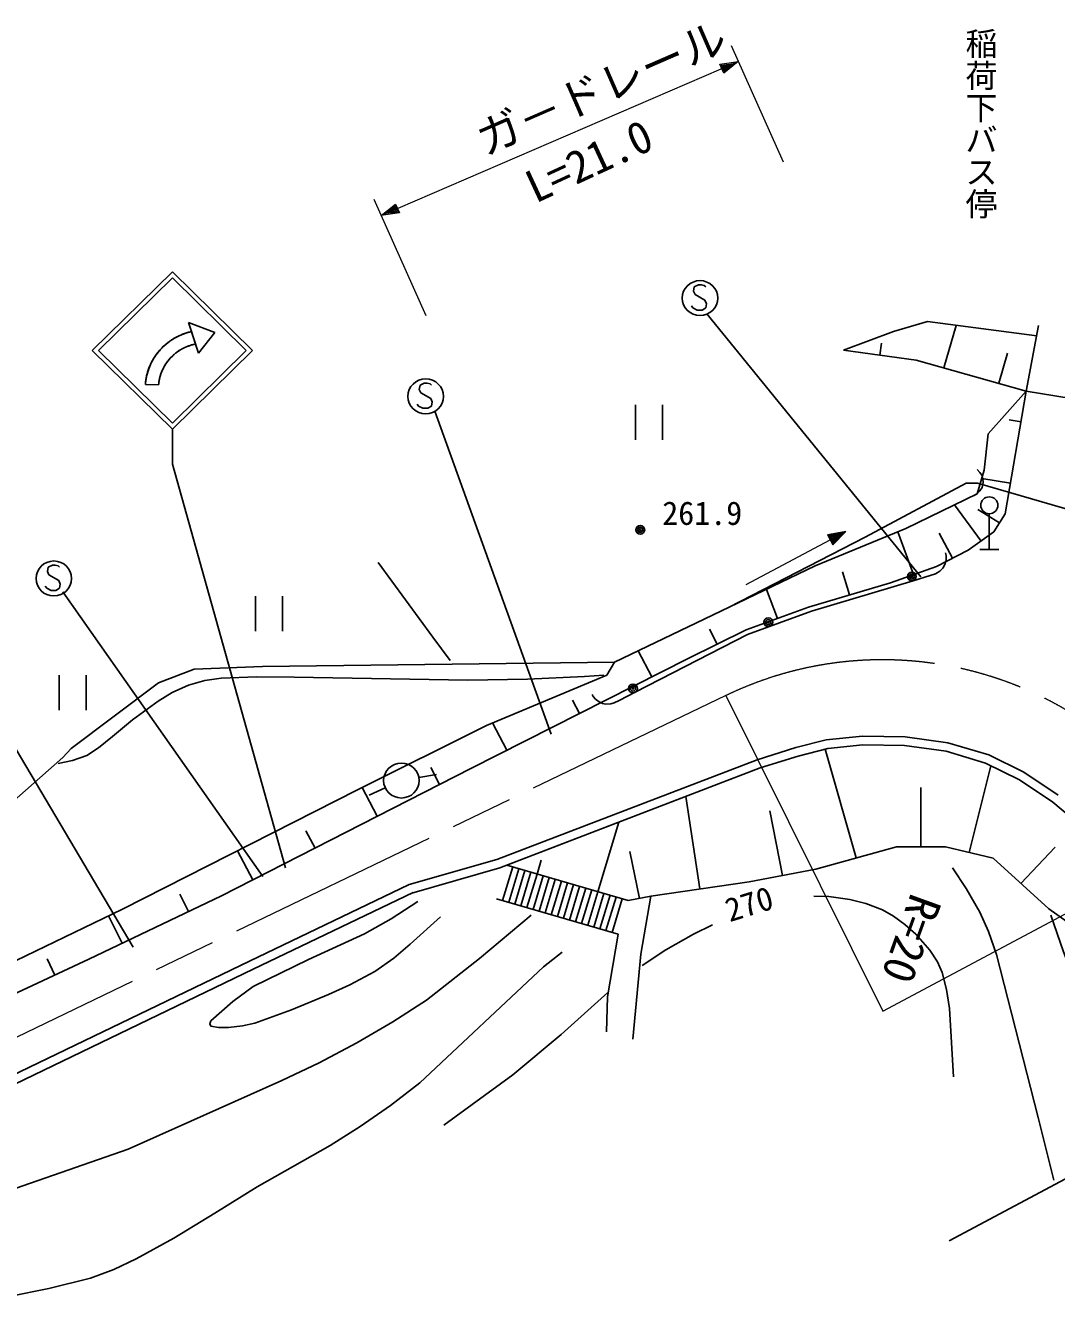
# Model space of a CAD drawing. Units: millimetres, scale not verified. Extents: x 40000 to 680000, y 20000 to 380000.
# Drawn here: x 177682 to 235563, y 244508 to 315868 of the extents above; entities that cross this region are included whole.
import ezdxf
from ezdxf.enums import TextEntityAlignment as Align

# ---------------------------------------------------------------- set-up
doc = ezdxf.new("R2010")
doc.units = ezdxf.units.MM
doc.header["$LTSCALE"] = 1000
doc.linetypes.add('CHAIN', pattern=[18.5, 12, -1.5, 3.5, -1.5])
for name, color, linetype, lineweight in [('S-BGD', 7, 'Continuous', 25), ('S-BGD-EXST', 7, 'Continuous', 25), ('S-BMK', 2, 'CHAIN', 13), ('S-BMK-OTRS', 5, 'Continuous', 25), ('S-STR-HTXT', 7, 'Continuous', 13), ('S-STR-STRC', 7, 'Continuous', 25)]:
    doc.layers.add(name, color=color, linetype=linetype, lineweight=lineweight)
doc.styles.add('@ＭＳ ゴシック', font='')
doc.styles.add('ＭＳ ゴシック', font='')
doc.styles.get('@ＭＳ ゴシック').set_extended_font_data('@MS Gothic')
doc.styles.get('ＭＳ ゴシック').set_extended_font_data('MS Gothic')

msp = doc.modelspace()

# ---------------------------------------------------------------- linework, layer by layer
at = {"layer": 'S-BGD'}
for p, q in [((226415, 298693), (228327, 299239)), ((228327, 299239), (234447, 298442)), ((229226, 296649), (229921, 299031)), ((234557, 299026), (233864, 295341)), ((223609, 297631), (226415, 298693)), ((227680, 297085), (223609, 297631)), ((225644, 297358), (225739, 298038)), ((233864, 295341), (227680, 297085)), ((232318, 295777), (232814, 297478)), ((231717, 292948), (233864, 295341)), ((233864, 295341), (232683, 288452)), ((233864, 295341), (237610, 294720)), ((211927, 294561), (211927, 292596)), ((213446, 292596), (213446, 294561)), ((233569, 293619), (232898, 293730)), ((231503, 290908), (231717, 292948)), ((231103, 290941), (231264, 290774)), ((231109, 289571), (231503, 290908)), ((231264, 290774), (231366, 290614)), ((232979, 290174), (231365, 290442)), ((231366, 290614), (231432, 290399)), ((224826, 287148), (230480, 290174)), ((230480, 290174), (231124, 290174)), ((231263, 289736), (231094, 289577)), ((231124, 290174), (238328, 288070)), ((231377, 289931), (231263, 289736)), ((231427, 290103), (231377, 289931)), ((231441, 290220), (231427, 290103)), ((231432, 290399), (231441, 290220)), ((227101, 287635), (231109, 289571)), ((231094, 289577), (230931, 289477)), ((231324, 286921), (229827, 288952)), ((232361, 287942), (231135, 288690)), ((231788, 288459), (231788, 286454)), ((232683, 288452), (232039, 287432)), ((222020, 285524), (227101, 287635)), ((217189, 283202), (224826, 287148)), ((227531, 285039), (226647, 287446)), ((229713, 285954), (228970, 287360)), ((232039, 287432), (230608, 286411)), ((230608, 286411), (228819, 285496)), ((229323, 286265), (229370, 286115)), ((231249, 286454), (232328, 286454)), ((197480, 285716), (200550, 281523)), ((217189, 283202), (222020, 285524)), ((228819, 285496), (226242, 284582)), ((229308, 285644), (229175, 285399)), ((229364, 285867), (229308, 285644)), ((229370, 286115), (229364, 285867)), ((223943, 283896), (223545, 285187)), ((228469, 284981), (227513, 284693)), ((228775, 285073), (228469, 284981)), ((229019, 285228), (228775, 285073)), ((229175, 285399), (229019, 285228)), ((219891, 282576), (219281, 284208)), ((226242, 284582), (221644, 283209)), ((227513, 284693), (221806, 282978)), ((190600, 283835), (190600, 281869)), ((192119, 281869), (192119, 283835)), ((210751, 280128), (217189, 283202)), ((210751, 280128), (217189, 283202)), ((221644, 283209), (218137, 281943)), ((221806, 282978), (218222, 281679)), ((218137, 281943), (214881, 280324)), ((216509, 281133), (216077, 281974)), ((200550, 281523), (201531, 280224)), ((218222, 281679), (211902, 278433)), ((212847, 279296), (212080, 280763)), ((185153, 278962), (187156, 279736)), ((187156, 279736), (190985, 279877)), ((190985, 279877), (210751, 280128)), ((214881, 280324), (202679, 274153)), ((210321, 279389), (210751, 280128)), ((179582, 279392), (179582, 277426)), ((181101, 277426), (181101, 279392)), ((203558, 276575), (210321, 279389)), ((180250, 275267), (185153, 278962)), ((211902, 278433), (211016, 277978)), ((208780, 277239), (208391, 277982)), ((209546, 278198), (209491, 278303)), ((209674, 278042), (209546, 278198)), ((209892, 277888), (209674, 278042)), ((210072, 277803), (209892, 277888)), ((210269, 277771), (210072, 277803)), ((210537, 277776), (210269, 277771)), ((210733, 277832), (210537, 277776)), ((211016, 277978), (210733, 277832)), ((196330, 272950), (203558, 276575)), ((204713, 275182), (203908, 276720)), ((220931, 275330), (222635, 275764)), ((222635, 275764), (224674, 275971)), ((222723, 275279), (224696, 275479)), ((222723, 275279), (224696, 275479)), ((224674, 275971), (227067, 275929)), ((224696, 275479), (227028, 275439)), ((224696, 275479), (227028, 275439)), ((227067, 275929), (229464, 275599)), ((229464, 275599), (231756, 274916)), ((172951, 268758), (179785, 274775)), ((179785, 274775), (180250, 275267)), ((218765, 274647), (220931, 275330)), ((218933, 274184), (221057, 274854)), ((218933, 274184), (221057, 274854)), ((221057, 274854), (222723, 275279)), ((221057, 274854), (222723, 275279)), ((224311, 269130), (222569, 275240)), ((227028, 275439), (229357, 275117)), ((227028, 275439), (229357, 275117)), ((229357, 275117), (231571, 274458)), ((229357, 275117), (231571, 274458)), ((231756, 274916), (233733, 273944)), ((202679, 274153), (188693, 267011)), ((200931, 273261), (200430, 274208)), ((204151, 269044), (218765, 274647)), ((204312, 268578), (218933, 274184)), ((204697, 268726), (218933, 274184)), ((230662, 269434), (231870, 274311)), ((231571, 274458), (233479, 273520)), ((231571, 274458), (233479, 273520)), ((199771, 273648), (200756, 273818)), ((233479, 273520), (235344, 272271)), ((233479, 273520), (235344, 272271)), ((233733, 273944), (235646, 272662)), ((183131, 266265), (196330, 272950)), ((197434, 271475), (196587, 273079)), ((197881, 273063), (196976, 272648)), ((227950, 269755), (227950, 273089)), ((215543, 267394), (214759, 272584)), ((235344, 272271), (236765, 271093)), ((235344, 272271), (236765, 271093)), ((220174, 268151), (219463, 271781)), ((193937, 269689), (193425, 270659)), ((209814, 267234), (210991, 271139)), ((226577, 269755), (222045, 268506)), ((229323, 269755), (226577, 269755)), ((232001, 269113), (229323, 269755)), ((190441, 267904), (189581, 269532)), ((199230, 267635), (204151, 269044)), ((212151, 266864), (211605, 269487)), ((235125, 266278), (232001, 269113)), ((233563, 267695), (235480, 269737)), ((199370, 267163), (204312, 268578)), ((204470, 266742), (205038, 268626)), ((204697, 268726), (211519, 266737)), ((211519, 266737), (204697, 268726)), ((204811, 266643), (205379, 268527)), ((205152, 266543), (205720, 268427)), ((205493, 266444), (206061, 268328)), ((206402, 268229), (206638, 269010)), ((222045, 268506), (218303, 267797)), ((190253, 263338), (199230, 267635)), ((205834, 266344), (206402, 268229)), ((206175, 266245), (206744, 268129)), ((206516, 266145), (207085, 268030)), ((206858, 266046), (207426, 267930)), ((207199, 265946), (207767, 267831)), ((207540, 265847), (208108, 267731)), ((207881, 265748), (208449, 267632)), ((218303, 267797), (212782, 266991)), ((188693, 267011), (181250, 263457)), ((186832, 266122), (186354, 267090)), ((190472, 262896), (199449, 267193)), ((208222, 265648), (208790, 267532)), ((208563, 265549), (209131, 267433)), ((208904, 265449), (209472, 267333)), ((209245, 265350), (209814, 267234)), ((209586, 265250), (210155, 267134)), ((209928, 265151), (210496, 267035)), ((210269, 265051), (210837, 266936)), ((212782, 266991), (211519, 266737)), ((212782, 266991), (212219, 263734)), ((173291, 261515), (183131, 266265)), ((204129, 266842), (210951, 264852)), ((210610, 264952), (211178, 266836)), ((238798, 263645), (235125, 266278)), ((183110, 264346), (182349, 265887)), ((210951, 264852), (210363, 261332)), ((181250, 263457), (173592, 259868)), ((176866, 256881), (190253, 263338)), ((179335, 262560), (178894, 263471)), ((212219, 263734), (211772, 258953)), ((177086, 256440), (190472, 262896)), ((210363, 261332), (210293, 259369))]:
    msp.add_line(p, q, dxfattribs=at)
for points in [[(179528, 274437), (180318, 274593), (181123, 274891), (181793, 275314), (182577, 275950), (183692, 276879), (185132, 277930), (185927, 278413), (186835, 278827), (187762, 279088), (188667, 279223), (190665, 279302), (192760, 279280), (202522, 279120), (205858, 279171), (209070, 279321), (210144, 279385)], [(229718, 268569), (230490, 267419), (231255, 266085), (231737, 265004), (232193, 263716), (234528, 254558), (235413, 251039)], [(221939, 266979), (222777, 266961), (223967, 266794), (224856, 266568), (225789, 266210), (226416, 265867), (227054, 265397), (227657, 264852), (228456, 263958), (228881, 263297), (229134, 262709), (229388, 261754), (229550, 260673), (229772, 256852)], [(199705, 266688), (198213, 265710), (196706, 264866), (193579, 263439), (190468, 261908), (189327, 261082), (188088, 259981), (188031, 259814), (188095, 259687), (188526, 259605), (189073, 259621), (189864, 259700), (190552, 259866), (192613, 260611), (194686, 261469), (195894, 262002), (197299, 262753), (198370, 263513), (199287, 264283), (200985, 265821)], [(206076, 265914), (203175, 263485), (200200, 261153), (198313, 259934), (196281, 258749), (194168, 257632), (192072, 256642), (183450, 252785), (174553, 249691)], [(235250, 265918), (235950, 263868), (236802, 261709), (237474, 260052), (238105, 258188), (238710, 256063), (239246, 253780), (239372, 253173)], [(212309, 263092), (213638, 263969), (215175, 264858), (216241, 265373)], [(176767, 244508), (178994, 244955), (181335, 245534), (182637, 246035), (183900, 246636), (186011, 247795), (188317, 249190), (190683, 250661), (193228, 252118), (194791, 252994), (196466, 254053), (198172, 255228), (199827, 256505), (206757, 263020), (207802, 263839)], [(210365, 261580), (207750, 259227), (205043, 256951), (201173, 254135)]]:
    msp.add_lwpolyline(points, dxfattribs=at)
for centre, major_axis in [((231788, 288930), (480, 0)), ((212192, 287553), (250, 0)), ((212192, 287553), (150, 0)), ((212192, 287553), (50, 0)), ((227440, 284928), (250, 0)), ((227440, 284928), (150, 0)), ((227440, 284928), (50, 0)), ((219382, 282361), (250, 0)), ((219382, 282361), (150, 0)), ((219382, 282361), (50, 0)), ((211786, 278651), (250, 0)), ((211786, 278651), (150, 0)), ((211786, 278651), (50, 0)), ((198787, 273479), (999, 0))]:
    msp.add_ellipse(centre, major_axis=major_axis, ratio=0.9833, dxfattribs=at)
at = {"layer": 'S-BGD-EXST'}
for p, q in [((215228, 301188), (215188, 300952)), ((215468, 301306), (215228, 301188)), ((215628, 301306), (215468, 301306)), ((215788, 301266), (215628, 301306)), ((215868, 301188), (215788, 301266)), ((215188, 300952), (215268, 300755)), ((215268, 300755), (215828, 300441)), ((215828, 300441), (215908, 300244)), ((215148, 300008), (215068, 300126)), ((215388, 299890), (215148, 300008)), ((215668, 299890), (215388, 299890)), ((215868, 300008), (215668, 299890)), ((215908, 300244), (215868, 300008)), ((215940, 299680), (227942, 284904)), ((199832, 295671), (199792, 295435)), ((199792, 295435), (199872, 295239)), ((200072, 295789), (199832, 295671)), ((200232, 295789), (200072, 295789)), ((200392, 295750), (200232, 295789)), ((200472, 295671), (200392, 295750)), ((199872, 295239), (200432, 294924)), ((200432, 294924), (200512, 294728)), ((200512, 294728), (200472, 294492)), ((199752, 294492), (199672, 294610)), ((199992, 294374), (199752, 294492)), ((200272, 294374), (199992, 294374)), ((200472, 294492), (200272, 294374)), ((200655, 294218), (207194, 276082)), ((178958, 285449), (178918, 285213)), ((179198, 285567), (178958, 285449)), ((179357, 285567), (179198, 285567)), ((179517, 285528), (179357, 285567)), ((179597, 285449), (179517, 285528)), ((178918, 285213), (178998, 285017)), ((178998, 285017), (179557, 284702)), ((178878, 284270), (178798, 284388)), ((179118, 284152), (178878, 284270)), ((179397, 284152), (179118, 284152)), ((179597, 284270), (179397, 284152)), ((179557, 284702), (179637, 284506)), ((179637, 284506), (179597, 284270)), ((179781, 284078), (191014, 268086)), ((173661, 281111), (183721, 264130))]:
    msp.add_line(p, q, dxfattribs=at)
for centre in [(215548, 300559), (200152, 295042), (179278, 284820)]:
    msp.add_ellipse(centre, major_axis=(999, 0), ratio=0.9833, dxfattribs=at)
at = {"layer": 'S-BMK'}
msp.add_line((217002, 278248), (174747, 257901), dxfattribs=at)
msp.add_ellipse((225795, 260598), major_axis=(19988, 0), ratio=0.9833, start_param=0.493638, end_param=2.026311, dxfattribs=at)
at = {"layer": 'S-BMK-OTRS'}
msp.add_line((249077, 258082), (229528, 247629), dxfattribs=at)
at = {"layer": 'S-STR-HTXT'}
for p, q in [((217293, 314740), (220209, 308207)), ((197658, 305195), (217695, 313840)), ((216667, 313698), (217695, 313840)), ((216892, 313194), (216667, 313698)), ((216736, 313641), (217438, 313730)), ((216896, 313281), (216736, 313641)), ((216804, 313585), (217292, 313667)), ((216901, 313369), (216804, 313585)), ((216873, 313529), (217072, 313572)), ((216905, 313457), (216873, 313529)), ((217695, 313840), (216892, 313194)), ((217438, 313730), (216896, 313281)), ((217292, 313667), (216901, 313369)), ((217072, 313572), (216905, 313457)), ((200172, 299561), (197256, 306095)), ((197658, 305195), (198461, 305842)), ((197914, 305305), (198456, 305754)), ((198061, 305369), (198452, 305666)), ((198548, 305450), (198061, 305369)), ((198280, 305463), (198447, 305578)), ((198479, 305506), (198280, 305463)), ((198447, 305578), (198479, 305506)), ((198452, 305666), (198548, 305450)), ((198456, 305754), (198617, 305394)), ((198461, 305842), (198685, 305338)), ((198685, 305338), (197658, 305195)), ((198617, 305394), (197914, 305305)), ((218140, 284489), (223738, 287461)), ((223738, 287461), (222706, 287271)), ((222706, 287271), (223010, 286718)), ((223632, 287405), (222770, 287238)), ((222770, 287238), (223017, 286788)), ((223527, 287349), (222834, 287205)), ((222834, 287205), (223024, 286859)), ((223421, 287293), (222897, 287171)), ((222897, 287171), (223030, 286929)), ((223316, 287237), (222961, 287138)), ((222961, 287138), (223037, 287000)), ((223010, 286718), (223738, 287461)), ((223017, 286788), (223632, 287405)), ((223024, 286859), (223527, 287349)), ((223175, 287162), (223025, 287105)), ((223025, 287105), (223044, 287070)), ((223030, 286929), (223421, 287293)), ((223037, 287000), (223316, 287237)), ((223044, 287070), (223175, 287162)), ((217002, 278248), (225816, 260537)), ((225816, 260537), (243396, 269910))]:
    msp.add_line(p, q, dxfattribs=at)
at = {"layer": 'S-STR-STRC'}
for p, q in [((181436, 297621), (185934, 302043)), ((190431, 297621), (185934, 302043)), ((181790, 297621), (185934, 301696)), ((190078, 297621), (185934, 301696)), ((186840, 299191), (188309, 298637)), ((186840, 299191), (187398, 297473)), ((186840, 299191), (188309, 298637)), ((186840, 299191), (187398, 297473)), ((187005, 298681), (186840, 299191)), ((186840, 299191), (188309, 298637)), ((187398, 297473), (186840, 299191)), ((186840, 299191), (188309, 298637)), ((185989, 298274), (186038, 298304)), ((186038, 298304), (186089, 298332)), ((186089, 298332), (186139, 298360)), ((186139, 298360), (186190, 298387)), ((186190, 298387), (186242, 298413)), ((186242, 298413), (186294, 298438)), ((186294, 298438), (186347, 298462)), ((186347, 298462), (186400, 298486)), ((186400, 298486), (186453, 298508)), ((186453, 298508), (186507, 298530)), ((186507, 298530), (186561, 298550)), ((186561, 298550), (186615, 298570)), ((186615, 298570), (186670, 298589)), ((186670, 298589), (186725, 298606)), ((186725, 298606), (186781, 298623)), ((186781, 298623), (186837, 298639)), ((186837, 298639), (186893, 298654)), ((186893, 298654), (186949, 298668)), ((187005, 298681), (186949, 298668)), ((187005, 298681), (187232, 297983)), ((187005, 298681), (187232, 297983)), ((188309, 298637), (187398, 297473)), ((188309, 298637), (187398, 297473)), ((188309, 298637), (187398, 297473)), ((188309, 298637), (187398, 297473)), ((181436, 297621), (185934, 293199)), ((181790, 297621), (185934, 293546)), ((185162, 297564), (185199, 297608)), ((185199, 297608), (185237, 297651)), ((185237, 297651), (185276, 297694)), ((185276, 297694), (185315, 297736)), ((185315, 297736), (185356, 297777)), ((185356, 297777), (185397, 297817)), ((185397, 297817), (185438, 297857)), ((185438, 297857), (185481, 297896)), ((185481, 297896), (185524, 297934)), ((185524, 297934), (185567, 297972)), ((185567, 297972), (185612, 298008)), ((185612, 298008), (185657, 298044)), ((185657, 298044), (185702, 298080)), ((185702, 298080), (185749, 298114)), ((185749, 298114), (185795, 298148)), ((185795, 298148), (185843, 298181)), ((185843, 298181), (185891, 298213)), ((185891, 298213), (185940, 298244)), ((185934, 293546), (190078, 297621)), ((185934, 293199), (190431, 297621)), ((185940, 298244), (185989, 298274)), ((186281, 297593), (186244, 297567)), ((186319, 297617), (186281, 297593)), ((186357, 297641), (186319, 297617)), ((186395, 297665), (186357, 297641)), ((186434, 297687), (186395, 297665)), ((186473, 297709), (186434, 297687)), ((186513, 297730), (186473, 297709)), ((186553, 297751), (186513, 297730)), ((186593, 297771), (186553, 297751)), ((186634, 297790), (186593, 297771)), ((186675, 297809), (186634, 297790)), ((186716, 297826), (186675, 297809)), ((186757, 297843), (186716, 297826)), ((186799, 297860), (186757, 297843)), ((186842, 297875), (186799, 297860)), ((186884, 297890), (186842, 297875)), ((186927, 297905), (186884, 297890)), ((186970, 297918), (186927, 297905)), ((187013, 297931), (186970, 297918)), ((187056, 297943), (187013, 297931)), ((187100, 297954), (187056, 297943)), ((187144, 297964), (187100, 297954)), ((187188, 297974), (187144, 297964)), ((187232, 297983), (187188, 297974)), ((187398, 297473), (187232, 297983)), ((184704, 296840), (184728, 296891)), ((184728, 296891), (184753, 296943)), ((184753, 296943), (184780, 296994)), ((184780, 296994), (184807, 297044)), ((184807, 297044), (184835, 297094)), ((184835, 297094), (184864, 297143)), ((184864, 297143), (184893, 297192)), ((184893, 297192), (184924, 297241)), ((184924, 297241), (184956, 297289)), ((184956, 297289), (184988, 297336)), ((184988, 297336), (185021, 297383)), ((185021, 297383), (185055, 297429)), ((185055, 297429), (185090, 297475)), ((185090, 297475), (185126, 297520)), ((185126, 297520), (185162, 297564)), ((185561, 296868), (185537, 296831)), ((185586, 296905), (185561, 296868)), ((185611, 296942), (185586, 296905)), ((185637, 296978), (185611, 296942)), ((185664, 297014), (185637, 296978)), ((185692, 297049), (185664, 297014)), ((185720, 297084), (185692, 297049)), ((185748, 297118), (185720, 297084)), ((185777, 297152), (185748, 297118)), ((185807, 297185), (185777, 297152)), ((185837, 297218), (185807, 297185)), ((185868, 297250), (185837, 297218)), ((185900, 297282), (185868, 297250)), ((185932, 297313), (185900, 297282)), ((185965, 297344), (185932, 297313)), ((185998, 297374), (185965, 297344)), ((186031, 297403), (185998, 297374)), ((186066, 297432), (186031, 297403)), ((186100, 297460), (186066, 297432)), ((186136, 297488), (186100, 297460)), ((186171, 297515), (186136, 297488)), ((186207, 297542), (186171, 297515)), ((186244, 297567), (186207, 297542)), ((184473, 296135), (184485, 296191)), ((184485, 296191), (184498, 296247)), ((184498, 296247), (184511, 296302)), ((184511, 296302), (184526, 296357)), ((184526, 296357), (184542, 296412)), ((184542, 296412), (184559, 296467)), ((184559, 296467), (184577, 296521)), ((184577, 296521), (184596, 296575)), ((184596, 296575), (184615, 296629)), ((184615, 296629), (184636, 296682)), ((184636, 296682), (184658, 296735)), ((184658, 296735), (184680, 296787)), ((184680, 296787), (184704, 296840)), ((185246, 296184), (185234, 296141)), ((185259, 296226), (185246, 296184)), ((185273, 296269), (185259, 296226)), ((185287, 296311), (185273, 296269)), ((185302, 296353), (185287, 296311)), ((185317, 296394), (185302, 296353)), ((185334, 296435), (185317, 296394)), ((185351, 296476), (185334, 296435)), ((185369, 296517), (185351, 296476)), ((185387, 296558), (185369, 296517)), ((185407, 296598), (185387, 296558)), ((185427, 296637), (185407, 296598)), ((185447, 296677), (185427, 296637)), ((185469, 296716), (185447, 296677)), ((185491, 296754), (185469, 296716)), ((185514, 296793), (185491, 296754)), ((185537, 296831), (185514, 296793)), ((184414, 295702), (184417, 295740)), ((185157, 295700), (184414, 295702)), ((184414, 295702), (185157, 295700)), ((184417, 295740), (184422, 295796)), ((184422, 295796), (184428, 295853)), ((184428, 295853), (184435, 295910)), ((184435, 295910), (184443, 295966)), ((184443, 295966), (184452, 296023)), ((184452, 296023), (184462, 296079)), ((184462, 296079), (184473, 296135)), ((185162, 295749), (185158, 295705)), ((185167, 295793), (185162, 295749)), ((185172, 295837), (185167, 295793)), ((185179, 295881), (185172, 295837)), ((185186, 295924), (185179, 295881)), ((185194, 295968), (185186, 295924)), ((185203, 296011), (185194, 295968)), ((185213, 296055), (185203, 296011)), ((185223, 296098), (185213, 296055)), ((185234, 296141), (185223, 296098)), ((185934, 293199), (185934, 291233)), ((185934, 291233), (192272, 268581))]:
    msp.add_line(p, q, dxfattribs=at)
for major_axis, start_param, end_param in [((3325, 0), 1.791198, 3.076959), ((2584, 0), 1.765672, 3.058865)]:
    msp.add_ellipse((187732, 295490), major_axis=major_axis, ratio=0.9833, start_param=start_param, end_param=end_param, dxfattribs=at)

# ---------------------------------------------------------------- texts
at = {"layer": 'S-STR-HTXT', "style": 'ＭＳ ゴシック'}
for s, height, rotation, p in [('ガ－ドレール', 1833, 23.545, (203708, 308035)), ('L=21.0', 1833, 24.83, (206537, 305356)), ('270', 1320, 17.225, (217329, 265144)), ('R=20', 1833, 250.093, (226895, 267427))]:
    msp.add_text(s, height=height, rotation=rotation, dxfattribs=at).set_placement(p, align=Align.BOTTOM_LEFT)
at = {"layer": 'S-STR-HTXT', "style": '@ＭＳ ゴシック'}
msp.add_text('稲荷下バス停', height=1320, rotation=270, dxfattribs=at).set_placement((231324, 315763), align=Align.MIDDLE_LEFT)
at = {"layer": 'S-STR-HTXT', "style": 'ＭＳ ゴシック'}
msp.add_text('261.9', height=1320, dxfattribs=at).set_placement((213429, 287431), align=Align.BOTTOM_LEFT)

doc.saveas('drawing.dxf')
